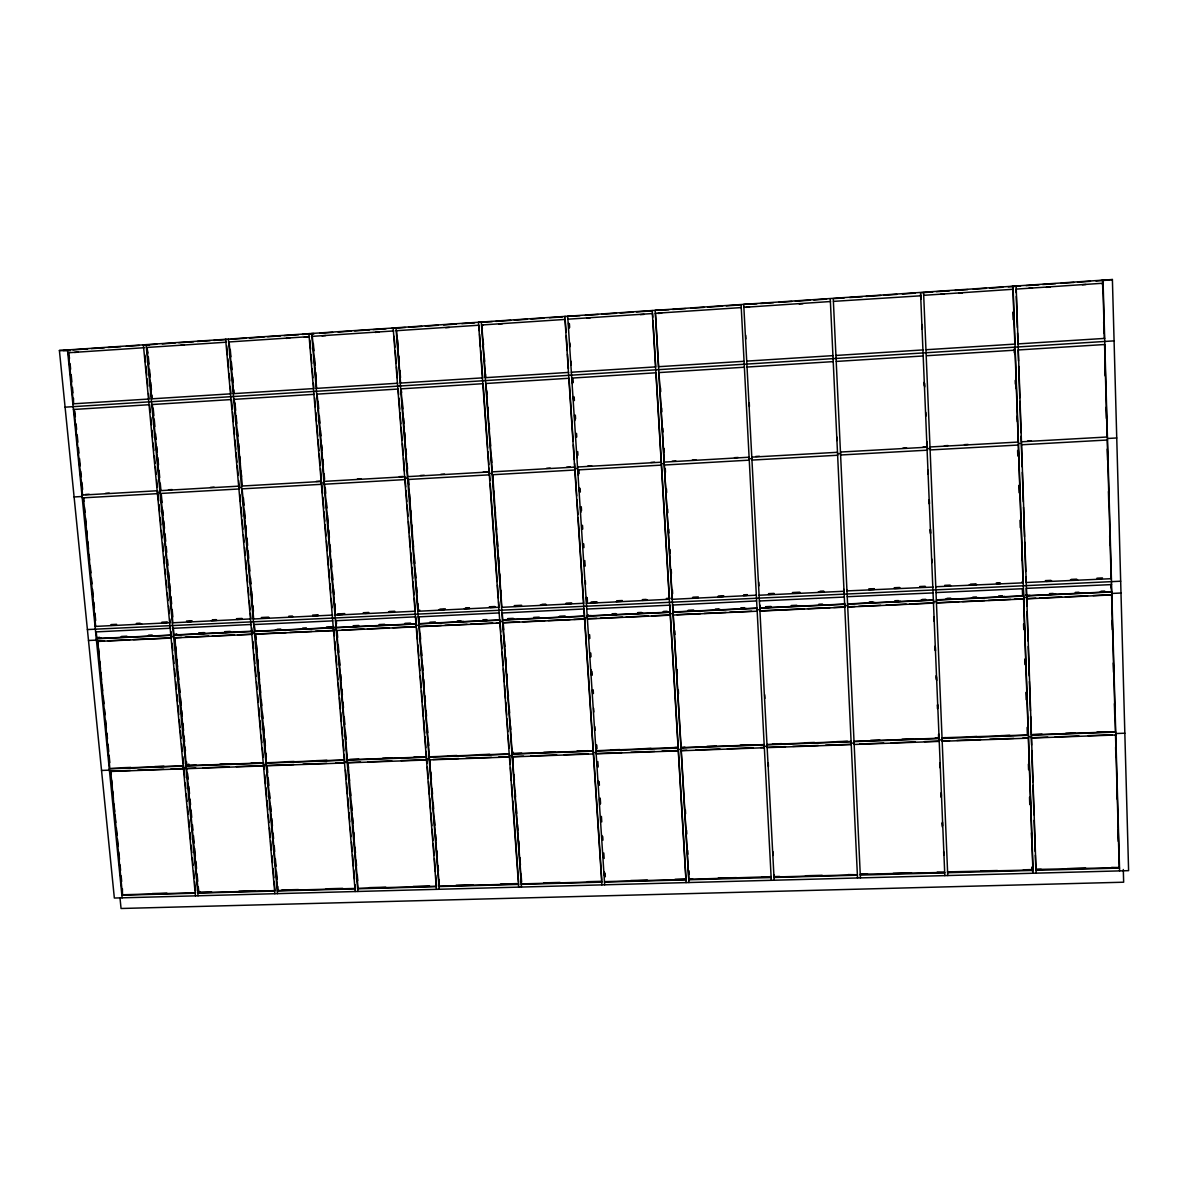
<?xml version="1.0" encoding="UTF-8"?>
<svg xmlns="http://www.w3.org/2000/svg" width="1188" height="1188" viewBox="0 0 1188 1188"><rect width="100%" height="100%" fill="white"/><g stroke="black" fill="none" stroke-linecap="round" stroke-linejoin="round"><path stroke-width="1.5" d="M760.023 606.964L759.771 608.182L844.713 604.276L844.534 603.059M762.072 876.937L771.22 876.685L688.847 879.343L692.604 878.823M830.264 298.856L857.528 877.977M764.151 744.594L681.08 747.638L684.882 747.178M596.168 750.727L678.348 747.415L674.71 747.549M673.655 610.944L672.972 612.191L756.86 608.315M518.74 883.976L439.278 886.144L439.159 880.219M513.454 752.212L511.998 754.128L593.168 751.158M587.763 618.547L596.777 618.339M588.312 614.894L587.214 616.141L670.091 612.325M587.481 602.168L586.382 603.356L669.453 599.257L661.508 465.102L577.695 469.913M266.632 765.488L277.71 890.54L277.799 886.441M199.747 891.46L197.817 893.124L274.606 891.045M435.699 875.214L436.56 886.218L358.019 888.357L347.98 762.221L348.44 767.775M111.033 774.531L110.662 770.849L122.438 894.772L122.423 888.817M418.547 616.676L419.097 623.685L419.008 618.22M188.818 764.107L185.833 766.022L263.261 763.201M923.581 292.575L947.742 875.541M419.72 610.068L417.79 611.271L499.034 607.261L498.633 601.752M920.685 295.797L833.501 301.381M344.208 754.439L344.668 759.919L266.394 762.77L255.435 633.798L255.925 639.307M254.128 624.339L255.197 631.036M173.374 628.096L174.027 634.971L252.495 631.155M263.706 762.874L186.338 765.696L174.799 637.496L175.304 642.975M176.567 633.887L173.493 635.194L251.574 631.6M183.695 765.785L109.845 768.488L97.728 641.045L98.084 644.728M1011.983 286.605L1013.052 286.204L1033.159 873.239M1015.057 286.397L1016.141 285.996L1036.129 873.15M1101.484 280.576L1103.028 280.13L1119.601 870.908M1110.81 279.952L1112.399 279.507L1128.6 870.655L114.345 898.039L59.4 350.49L1112.399 279.507M1101.573 283.635L1103.117 283.219L1016.067 289.115L1016.186 292.768M242.352 485.877L234.214 399.361M923.121 355.969L836.307 361.434M1014.181 350.222L1015.25 350.148L926.64 355.732M63.068 350.564L69.498 350.118M72.958 349.896L87.689 348.901M91.372 348.648L104.277 347.787M107.96 347.535L120.849 346.658M126.388 346.287L139.278 345.426M142.961 345.173L156.727 344.253M162.251 343.881L175.126 343.005M178.809 342.753L193.54 341.758M197.223 341.52L210.113 340.644M213.795 340.407L226.67 339.53M231.259 339.219L245.827 338.238M249.465 338.001L264.033 337.021M267.671 336.768L280.427 335.907M284.066 335.669L298.634 334.689M302.272 334.437L314.152 333.635L311.672 333.486L357.87 891.46M319.676 333.264L332.581 332.402M338.105 332.016L351.009 331.155M354.692 330.903L369.438 329.908M373.121 329.67L386.026 328.794M391.55 328.423L405.346 327.487M408.999 327.249L421.755 326.388M425.408 326.136L438.179 325.274M443.644 324.918L456.415 324.057M461.88 323.685L474.651 322.824M492.203 321.636L478.452 322.245L518.681 887.124M495.886 321.384L510.662 320.389M514.359 320.151L527.279 319.275M530.962 319.023L543.896 318.161M549.435 317.775L562.355 316.914M579.893 315.726L567.701 316.231L604.677 884.808M585.387 315.355L598.188 314.493M601.841 314.256L616.468 313.261M620.121 313.023L632.922 312.162M636.575 311.909L651.202 310.929M668.903 309.726L655.167 310.32L688.921 882.521M672.616 309.474L685.565 308.613M691.119 308.227L704.083 307.365M707.781 307.113L722.586 306.118M726.284 305.865L739.248 304.989M756.89 303.801L743.718 304.366L774.16 880.234M760.558 303.549L773.403 302.688M778.912 302.316L791.743 301.455M795.411 301.203L810.097 300.222M813.765 299.97L826.596 299.109M844.178 297.921L833.263 298.648L860.424 877.902M849.628 297.549L862.354 296.688M865.993 296.451L880.546 295.47M884.184 295.218L896.91 294.372M902.375 294L915.102 293.139M932.788 291.951L920.552 292.768L944.816 875.615M936.486 291.699L949.375 290.837M954.9 290.451L967.789 289.59M973.314 289.219L986.203 288.342M989.886 288.105L1002.776 287.229M1008.3 286.857L1020.581 286.026M1026.09 285.655L1038.965 284.793M1042.633 284.541L1055.508 283.68M1061.033 283.308L1073.893 282.432M1077.575 282.195L1090.45 281.318M1095.96 280.947L1109.25 280.056M67.761 352.791L144.208 347.713M146.362 347.505L226.373 342.189M228.645 341.981L309.548 336.59M311.909 336.382L393.733 330.932M396.198 330.724L478.942 325.215L479.328 330.665M567.894 319.186L652.539 313.543L652.761 317.226M655.345 313.305L740.97 307.603M743.881 307.35L830.516 301.529M924.205 295.292L1013.156 289.263M74.532 352.435L78.23 352.197M180.71 345.307L184.392 345.055M286.13 338.417L289.872 337.971M304.336 337.199L307.974 336.961M321.993 335.818L325.69 335.565M375.2 332.432L379.299 331.957M445.678 327.71L449.331 327.457M498.752 323.938L502.45 323.685M586.649 318.028L590.317 317.775M640.406 314.627L644.074 314.375M657.974 313.439L661.671 313.187M745.826 307.336L749.509 307.083M799.227 303.95L802.895 303.712M940.733 294.238L944.43 293.985M958.701 293.243L962.384 292.991M1028.793 288.313L1032.476 288.075M1046.42 287.348L1050.088 287.095M1082.298 284.719L1085.98 284.481M72.854 403.846L149.049 399.019L148.53 393.525M151.218 398.871L230.962 393.822L230.309 386.442M233.219 393.674L313.855 388.565L313.409 383.189M316.231 388.402L397.772 383.234M400.237 383.085L482.699 377.858L480.754 350.623M485.268 377.68L568.666 372.408M571.339 372.23L655.702 366.884L652.984 320.909M658.494 366.706L743.822 361.301M746.717 361.107L833.055 355.628M836.025 355.45L923.477 349.896M926.402 349.718L1015.042 344.089M1104.662 338.402L1017.923 343.911L1017.552 332.952M65.088 407.172L1114.077 340.867M73.418 409.489L149.584 404.692L150.282 412.013M151.752 404.559L231.467 399.539L232.284 408.746M233.724 399.391L314.345 394.312M316.706 394.164L398.218 389.025L398.633 394.505M400.683 388.877L483.115 383.679L487.689 448.039M485.684 383.516L569.052 378.259L573.151 441.194M571.725 378.096L656.043 372.78L661.345 462.191L577.516 467.018M658.835 372.601L744.134 367.241M747.029 367.047L833.337 361.612M1104.84 344.505L1018.131 349.97L1018.502 360.989M85.491 494.475L89.145 494.267M105.569 493.332L109.222 493.124M168.503 489.768L172.156 489.56M210.454 487.392L214.107 487.184M316.171 481.392L319.869 481.185M357.35 479.061L361.004 478.853M399.331 476.67L402.984 476.477M420.507 475.482L424.205 475.274M440.837 474.324L444.535 474.116M483.323 471.918L487.021 471.71M546.569 468.324L550.222 468.117M566.676 467.196L570.329 466.988M587.926 465.978L591.624 465.77M650.861 462.414L654.558 462.206M672.185 461.211L675.853 461.003M692.337 460.068L696.005 459.86M734.496 457.677L738.164 457.469M755.716 456.474L759.355 456.266M902.91 448.128L906.593 447.921M923.135 446.97L926.818 446.762M944.401 445.767L948.039 445.559M964.448 444.639L968.101 444.431M1027.62 441.045L1031.273 440.837M81.957 495.114L157.707 490.733M159.875 490.689L239.159 486.13L238.654 480.591M241.402 486.07L321.562 481.452M323.923 481.392L404.974 476.73M407.439 476.655L489.397 471.948L489.129 468.265M491.951 471.874L574.844 467.092L574.606 463.394M664.122 462.117L748.9 457.231M751.796 457.142L837.585 452.286M840.54 452.034L927.427 447.193M930.338 446.955L1018.398 442.04M1107.424 436.991L1021.264 441.802L1021.071 436.293M74.102 496.955L82.106 496.495M157.306 492.248L160.009 492.099M238.803 487.644L241.535 487.481M321.28 482.967L324.042 482.818M404.737 478.244L407.543 478.096M489.218 473.477L492.055 473.314M574.74 468.636L577.606 468.473M661.3 463.736L664.211 463.572M748.93 458.776L751.87 458.613M837.659 453.757L840.629 453.593M927.486 448.678L930.501 448.515M1018.443 443.54L1021.502 443.362M1107.468 438.491L1116.735 437.971M82.239 497.891L157.44 493.659M160.142 493.495L239.397 488.951M241.654 488.892L321.8 484.288L322.572 493.51M324.161 484.244L405.197 479.581L405.761 486.902M407.647 479.521L489.605 474.814L489.991 480.338M492.159 474.755L575.037 469.988L576.729 495.916M749.064 460.157L664.285 465.028L672.334 599.123M751.945 460.083L837.718 455.242M840.673 454.989L927.546 450.163M930.456 449.925L1018.502 445.025M1107.513 440.006L1021.353 444.787L1022.111 466.825M111.167 624.576L116.602 624.324M136.516 623.388L140.139 623.225M161.865 622.2L167.3 621.933M186.516 621.042L192.07 620.775M212.444 619.809L216.142 619.646M236.516 618.681L242.07 618.428M261.375 617.508L268.696 617.166M288.833 616.216L292.486 616.052M312.622 615.102L318.117 614.849M337.318 613.944L344.728 613.587M363.246 612.726L368.8 612.459M389.174 611.493L394.728 611.241M439.857 609.117L445.351 608.85M465.503 607.914L469.171 607.736M489.308 606.786L494.802 606.533M514.226 605.613L521.636 605.271M542.025 604.306L545.738 604.128M566.127 603.177L571.68 602.91M591.149 601.989L596.658 601.737M616.839 600.786L622.334 600.534M642.515 599.584L646.183 599.405M666.364 598.455L670.032 598.277M692.871 597.208L698.321 596.955M718.309 596.02L723.759 595.752M743.733 594.817L747.371 594.639M768.532 593.644L774.056 593.391M792.441 592.53L799.791 592.173M820.017 591.223L823.7 591.06M868.71 588.936L874.175 588.684M894.222 587.733L899.687 587.481M919.72 586.53L925.185 586.278M944.668 585.357L950.192 585.105M970.477 584.14L976.016 583.887M996.301 582.937L999.984 582.759M1045.381 580.62L1050.905 580.368M1071.175 579.402L1076.699 579.15M1096.955 578.2L1102.479 577.932M110.751 625.334L116.201 625.066M136.189 624.131L141.639 623.878M161.613 622.943L167.062 622.675M187.882 621.71L191.506 621.532M211.464 620.596L216.914 620.344M236.872 619.394L242.322 619.141M261.434 618.25L268.785 617.894M288.981 616.958L292.649 616.78M312.845 615.83L318.354 615.577M337.6 614.671L343.05 614.404M364.835 613.379L368.458 613.216M388.431 612.28L393.881 612.013M438.654 609.919L444.164 609.652M464.374 608.702L469.884 608.449M490.095 607.499L495.619 607.231M514.82 606.34L520.27 606.073M540.273 605.138L545.738 604.885M565.726 603.95L571.19 603.682M590.436 602.776L597.802 602.435M616.201 601.574L621.725 601.306M641.966 600.356L647.49 600.103M692.485 597.98L697.95 597.727M717.998 596.792L723.462 596.524M743.51 595.589L747.163 595.411M768.398 594.416L773.937 594.163M792.381 593.287L799.762 592.946M818.205 592.07L823.744 591.817M868.918 589.694L874.398 589.441M894.505 588.491L899.984 588.238M920.091 587.288L925.571 587.035M945.128 586.115L950.667 585.847M969.185 584.986L976.581 584.63M996.94 583.679L1000.638 583.501M1046.197 581.363L1051.736 581.095M1070.225 580.234L1077.605 579.878M1097.935 578.927L1101.632 578.749M95.07 626.432L170.181 622.72L169.825 619.022M172.334 622.809L250.935 618.918L250.445 613.439M253.178 619.007L332.655 615.087M335.001 615.161L415.34 611.196M501.574 607.335L583.724 603.281L578.17 518.131M672.215 599.331L756.221 595.188M759.087 595.247L844.104 591.253L843.925 590.094M847.014 590.911L933.1 587.065M935.981 586.738L1023.224 582.833L1022.125 581.719M1111.404 578.69L1026.046 582.506L1025.868 576.997M87.392 629.551L1120.67 581.214M95.619 631.912L170.701 628.229M172.854 628.318L251.425 624.457M253.668 624.546L332.714 620.864M335.462 620.745L415.785 616.81L416.32 623.804L336.427 627.487L335.862 620.522M418.221 616.884L499.435 612.904M501.975 612.993L584.095 608.969L584.555 616.052L502.732 619.824L502.242 612.77M586.753 609.043L669.676 605.182M672.542 605.048L756.533 600.935M759.399 600.994L844.371 597.044M847.282 596.703L933.337 592.901M936.218 592.56L1023.417 588.699M1111.567 584.6L1026.254 588.372L1026.506 595.693L1111.508 591.773L1111.047 584.214L1111.151 587.897M96.555 637.585L99.718 637.436L96.302 638.758L170.82 635.313M121.428 636.441L126.849 636.189M148.574 635.179L152.183 635.016M198.767 632.862L204.321 632.61M224.681 631.674L230.234 631.407M277.101 629.254L280.754 629.076M302.702 628.066L306.356 627.903M326.477 626.967L333.783 626.64M353.148 625.734L358.702 625.482M379.061 624.546L384.615 624.294M404.959 623.344L410.513 623.091M429.833 622.2L435.313 621.948M457.276 620.938L460.944 620.76M482.907 619.75L486.56 619.587M507.692 618.606L513.261 618.354M533.635 617.404L539.189 617.151M559.563 616.216L565.117 615.963M612.147 613.78L615.8 613.617M637.793 612.607L641.461 612.429M663.453 611.419L667.121 611.256M688.164 610.276L693.614 610.023M715.384 609.028L719.022 608.85M740.792 607.855L744.431 607.677M765.532 606.712L771.042 606.459M791.253 605.524L796.762 605.271M818.814 604.246L822.482 604.083M869.304 601.915L872.942 601.752M894.787 600.742L898.425 600.579M922.081 599.48L925.719 599.316M947.029 598.336L950.712 598.158M972.824 597.148L976.506 596.97M998.618 595.945L1002.301 595.782M1049.494 593.599L1053.177 593.436M1075.259 592.411L1078.942 592.248M1101.024 591.223L1104.692 591.06M97.446 638.312L101.084 638.134M121.042 637.214L126.492 636.976M148.262 635.966L151.901 635.803M174.532 634.748L178.155 634.585M198.099 633.664L205.361 633.338M225.304 632.417L230.739 632.164M275.378 630.1L282.714 629.774M302.895 628.838L306.563 628.675M326.745 627.739L334.08 627.398M353.148 626.522L358.583 626.269M380.353 625.274L385.803 625.022M405.761 624.101L411.197 623.849M430.427 622.958L435.937 622.705M456.133 621.769L463.469 621.443M483.665 620.507L487.332 620.329M508.449 619.364L513.899 619.111M533.872 618.191L539.322 617.938M559.31 617.018L564.76 616.765M587.585 615.711L591.253 615.547M611.493 614.612L617.003 614.359M637.228 613.424L642.753 613.171M662.978 612.236L668.488 611.983M687.763 611.092L695.054 610.766M715.072 609.845L720.537 609.593M740.57 608.657L746.034 608.404M765.384 607.514L770.923 607.261M791.193 606.326L798.574 605.984M818.844 605.048L824.368 604.796M869.497 602.717L874.977 602.465M895.069 601.544L900.549 601.291M920.641 600.356L926.12 600.103M945.648 599.212L953.043 598.871M971.532 598.01L978.927 597.683M999.257 596.732L1004.81 596.48M1026.313 595.485L1030.011 595.322M1050.311 594.386L1055.85 594.134M1076.165 593.198L1081.704 592.931M1100.177 592.084L1105.716 591.832M254.752 631.259L333.694 627.62M419.097 623.685L499.94 619.958M587.392 615.919L670.21 612.102L669.794 604.974M756.904 608.108L673.091 611.969L672.66 604.841M759.815 607.974L844.683 604.068M847.623 603.935L933.53 599.97M936.5 599.836L1023.477 595.827L1023.224 588.506M254.291 631.481L333.293 627.828M336.041 627.71L415.993 624.027M418.755 623.893L499.673 620.166M502.479 620.047L584.362 616.275M847.653 604.143L933.634 600.178M936.619 600.044L1023.67 596.034L1022.571 594.846M1111.775 591.966L1026.684 595.886L1025.571 594.713M88.491 640.481L96.436 640.124M170.953 636.694L173.626 636.575M251.708 632.981L254.41 632.862M333.412 629.224L336.159 629.105M416.097 625.423L418.874 625.304M499.777 621.576L502.583 621.458M584.466 617.686L587.303 617.552M670.181 613.751L673.047 613.617M756.949 609.756L759.86 609.622M844.772 605.717L847.727 605.583M933.694 601.633L936.679 601.499M1023.714 597.49L1026.744 597.356M1111.82 593.451L1120.997 593.02M97.149 641.253L104.41 640.926M108.049 640.763L129.834 639.753M133.472 639.59L171.607 637.837M174.28 637.718L181.541 637.392M185.165 637.228L208.746 636.144M212.37 635.966L234.14 634.971M237.778 634.808L252.287 634.14M254.989 634.021L286.204 632.58M289.872 632.417L311.895 631.407M315.562 631.244L333.917 630.397L334.377 635.862M342.114 630.026L363.884 629.016M367.523 628.853L389.308 627.858M392.931 627.695L414.716 626.685M441.342 625.467L419.305 626.477L429.328 756.815L509.474 753.89M445.025 625.304L467.062 624.294M470.745 624.116L492.782 623.106M496.465 622.943L500.133 622.764L500.787 632.001M519.304 621.888L502.94 622.646L512.251 753.801L593.347 750.831L584.748 618.889L573.834 619.394M522.943 621.725L544.757 620.73M548.381 620.552L570.195 619.557M600.46 618.161L622.542 617.151M626.225 616.988L648.306 615.978M651.974 615.8L670.388 614.953L678.244 747.742M676.893 614.656L700.578 613.572M704.232 613.409L726.091 612.399M729.729 612.236L751.603 611.241M759.978 610.855L804.231 608.82M807.929 608.642L830.056 607.632M833.738 607.469L844.817 606.964M847.757 606.816L855.063 606.489M858.716 606.326L880.65 605.316M886.129 605.063L906.236 604.143M909.889 603.964L933.649 602.88M936.619 602.747L958.82 601.722M962.532 601.559L984.733 600.534M988.431 600.371L1010.632 599.346M1014.329 599.183L1023.581 598.752L1028.244 734.956L941.98 737.793L945.648 737.659M1035.832 598.188L1026.595 598.618L1026.848 605.984M1039.53 598.024L1061.701 597M1065.398 596.836L1087.569 595.827M1093.109 595.559L1111.597 594.713L1115.443 731.778L1031.243 734.852L1030.605 716.438M96.57 641.49L171.087 638.075M173.76 637.941L251.826 634.362M254.529 634.244L333.531 630.62M336.263 630.486L416.201 626.833M418.978 626.7L499.881 622.987M502.687 622.854L584.555 619.111M587.392 618.978L670.27 615.176M673.136 615.042L757.023 611.196M759.934 611.063L844.846 607.172M847.787 607.038L933.753 603.088M936.738 602.955L1023.774 598.96M1026.788 598.826L1111.864 594.921M121.458 767.76L130.695 767.418M154.678 766.542L163.899 766.215M196.05 765.042L186.843 765.369L186.501 761.716M219.973 764.166L229.18 763.825M251.262 763.023L260.469 762.681M285.016 761.79L294.119 761.449M315.934 760.662L326.849 760.261M349.599 759.429L358.806 759.087M382.729 758.211L391.921 757.885M414.018 757.068L423.21 756.741M447.846 755.835L456.935 755.509M478.779 754.707L489.694 754.306M512.488 753.474L521.71 753.147M543.807 752.331L554.855 751.93M576.952 751.128L588.001 750.712M610.914 749.88L620.032 749.554M641.906 748.752L651.009 748.41M707.009 746.376L716.23 746.034M740.213 745.158L749.435 744.817M772.556 743.97L781.674 743.643M805.419 742.782L814.552 742.441M836.471 741.639L847.43 741.238M870.626 740.391L879.877 740.05M902.063 739.248L913.156 738.847M935.327 738.03L939.025 737.897L938.876 734.199M967.626 736.857L976.774 736.515M1000.593 735.654L1009.755 735.313M1032.877 734.466L1042.025 734.139M1065.799 733.263L1074.947 732.937M1096.895 732.135L1107.869 731.734M767.032 744.49L851.113 741.431M854.038 741.312L939.144 738.208M109.266 768.814L183.175 766.111M265.949 763.097L344.282 760.246M347 760.142L426.269 757.246M429.017 757.142L509.221 754.217M595.99 751.054L678.125 748.054M680.976 747.95L764.122 744.921M767.003 744.817L851.143 741.743M854.068 741.639L939.248 738.535L938.594 736.649M942.203 738.431L1028.437 735.283M1031.436 735.164L1115.71 732.09M101.529 770.448L109.4 770.151M183.308 767.463L185.967 767.374M263.38 764.552L266.067 764.463M344.401 761.612L347.119 761.508M426.373 758.627L429.12 758.523M509.325 755.598L512.102 755.509M593.258 752.553L596.079 752.45M678.214 749.465L681.066 749.361M764.196 746.331L767.077 746.227M851.217 743.168L854.142 743.064M939.307 739.961L942.262 739.857M1028.481 736.709L1031.481 736.605M1115.74 733.545L1124.828 733.204M110.113 771.175L130.413 770.433M137.793 770.166L163.647 769.23M171.027 768.963L183.947 768.488L184.808 777.62M195.812 768.057L186.59 768.384L198.322 892.693L275.052 890.614L274.235 881.422M203.178 767.79L228.957 766.854M236.323 766.587L262.103 765.651M268.458 765.414L293.941 764.493M303.029 764.166L326.7 763.305M335.788 762.978L344.891 762.637M347.609 762.548L360.499 762.072M367.864 761.805L391.802 760.944M401.009 760.602L424.948 759.741M433.189 759.444L458.672 758.508M465.963 758.241L491.461 757.32M498.737 757.053L509.667 756.667L510.201 764.047M523.507 756.162L512.444 756.563L521.487 883.902L601.885 881.719M530.873 755.895L556.682 754.959M564.048 754.692L588.001 753.816M596.346 753.519L621.873 752.583M630.991 752.256L654.692 751.395M661.998 751.128L678.407 750.534L686.025 879.432L604.677 881.645M686.783 750.222L681.259 750.43L688.847 879.343M696.019 749.895L720.002 749.019M727.398 748.752L753.237 747.816M760.617 747.549L764.3 747.415M767.181 747.311L785.461 746.643M792.767 746.376L818.354 745.455M825.66 745.188L851.247 744.252M859.711 743.955L883.753 743.079M891.163 742.812L915.206 741.936M924.457 741.594L939.263 741.06M942.203 740.956L949.539 740.688M956.875 740.421L980.694 739.56M989.856 739.218L1013.691 738.357M1022.853 738.03L1028.348 737.822L1032.877 869.987L947.4 871.888L952.954 871.725M1047.801 737.124L1031.332 737.718L1031.585 745.069M1055.122 736.857L1078.912 735.996M1088.074 735.654L1111.864 734.793M109.534 771.502L183.442 768.814M186.085 768.725L263.498 765.918M266.186 765.815L344.505 762.978M347.223 762.874L426.477 759.993M429.224 759.904L509.414 756.994M512.206 756.89L593.347 753.949M596.168 753.845L678.289 750.861M681.14 750.757L764.27 747.742M767.151 747.638L851.276 744.579M854.202 744.475L939.366 741.386M942.322 741.282L1028.541 738.149M1031.526 738.045L1115.784 734.986M152.257 893.554L166.899 893.153M211.583 891.936L198.797 892.277L198.277 886.797M238.966 891.193L255.39 890.733M281.823 890.02L298.44 889.56M326.151 888.817L342.768 888.357M369.334 887.629L385.758 887.184M413.127 886.441L429.551 885.996M456.192 885.268L472.809 884.822M500.504 884.065L517.122 883.605M543.629 882.892L560.068 882.432M587.451 881.689L602.064 881.288M630.709 880.516L647.341 880.056M675.051 879.298L686.129 879.001M718.205 878.125L736.486 877.635M774.071 876.61L779.625 876.462M805.523 875.749L822.17 875.289M848.069 874.591L857.365 874.754L774.041 877.026M867.537 874.056L860.216 874.264L944.594 872.393L937.154 872.155M893.183 873.358L911.508 872.868M980.768 870.967L997.46 870.522M1023.417 869.809L1032.684 869.557M1041.208 869.334L1035.654 869.482L1119.259 867.626L1115.517 734.659M1067.136 868.621L1085.654 868.116M1111.582 867.403L1119.259 867.626M122.438 894.772L195.678 892.767M277.71 890.54L355.331 888.431L355.019 884.733M121.889 895.188L195.188 893.198M277.279 890.97L354.96 888.862M357.647 888.787L436.248 886.649M438.981 886.575L518.488 884.407M521.25 884.332L601.722 882.149M604.514 882.075L685.936 879.863M688.758 879.773L771.146 877.546M857.409 875.2L774.012 877.457L774.19 874.932L774.324 877.68M860.29 875.111L944.698 872.824M947.638 872.735L1033.07 870.418L1031.941 867.879M1036.04 870.344L1119.527 868.072M59.4 350.49L70.3 350.698M149.361 344.743L143.377 344.832L195.441 895.856M311.375 333.828L308.88 333.665L355.182 891.535M398.054 327.977L395.975 327.799L439.189 889.263M395.233 328.17L393.154 327.992L436.456 889.337M483.174 325.185L481.526 324.992L565.206 319.409L566.052 332.209M482.967 322.26L481.318 322.052L521.443 887.05M566.052 316.661L564.805 316.424L601.9 884.882M741.104 304.871L771.294 880.308M846.851 589.961L847.044 591.104M69.528 358.271L68.384 352.806L73.478 403.801L73.522 398.322M70.077 363.736L70.627 369.186M71.161 374.651L71.889 381.927M72.438 387.392L72.988 392.857M74.814 411.241L75.364 416.691M76.077 423.968L76.626 429.417M77.175 434.882L77.903 442.159M78.438 447.609L78.987 453.059M79.522 458.523L80.249 465.8M80.799 471.25L81.348 476.7M81.883 482.165L82.611 489.441M83.799 501.351L83.427 497.683L95.649 626.225M84.348 506.845L84.897 512.34M85.447 517.849L86.175 525.185M86.724 530.68L87.273 536.174M87.823 541.683L88.551 549.005M89.1 554.514L89.649 560.008M90.199 565.518L90.927 572.839M91.476 578.348L92.025 583.843M92.575 589.352L93.303 596.673M93.852 602.182L94.401 607.677M94.951 613.171L95.679 620.507M98.456 648.41L99.198 655.776M99.747 661.3L100.475 668.681M100.846 672.363L101.574 679.729M102.123 685.253L102.688 690.777M103.237 696.317L103.965 703.682M104.514 709.206L105.064 714.731M105.613 720.255L106.356 727.635M106.905 733.159L107.455 738.684M108.004 744.208L108.747 751.588M109.103 755.271L109.845 762.637M111.583 780.056L112.311 787.436M112.682 791.119L113.424 798.499M113.974 804.024L114.701 811.404M115.073 815.087L115.815 822.452M116.365 827.991L117.092 835.357M117.463 839.055L118.191 846.42M118.741 851.945L119.483 859.325M120.033 864.849L120.582 870.388M121.131 875.912L121.681 881.451M74.027 409.459L82.566 494.995M96.198 631.689L96.881 638.535L171.339 635.09L171.027 631.66M67.478 349.94L122.141 897.831M120.033 898.366L121.057 908.493L1123.655 882.209L1123.299 869.497M147.98 353.029L146.926 347.52L151.767 398.841L151.96 395.159M148.337 356.697L149.02 364.018M149.54 369.513L150.237 376.834M150.742 382.328L151.44 389.664M153.178 408.152L153.876 415.473M154.217 419.126L154.9 426.447M155.598 433.769L156.118 439.248M156.801 446.569L157.321 452.064M157.841 457.543L158.524 464.864M159.043 470.359L159.727 477.68M160.246 483.16L160.944 490.481M161.375 495.129L162.073 502.509M162.771 509.89L163.291 515.414M163.81 520.953L164.508 528.333M165.028 533.858L165.726 541.238M166.246 546.777L166.766 552.301M167.463 559.682L167.983 565.206M168.681 572.586L169.364 579.967M169.721 583.65L170.419 591.03M170.938 596.569L171.636 603.95M172.156 609.474L172.839 616.854M175.646 646.628L176.344 653.935M176.864 659.429L177.547 666.735M178.066 672.215L178.749 679.521M179.269 685.001L179.952 692.307M180.472 697.787L181.155 705.093M181.675 710.572L182.195 716.052M182.878 723.358L183.576 730.665M184.081 736.144L184.6 741.624M185.12 747.104L185.462 750.757M187.615 773.551L188.135 779.031M188.818 786.337L189.501 793.643M190.021 799.123L190.54 804.603M191.06 810.082L191.743 817.389M192.426 824.695L192.946 830.174M193.466 835.654L194.149 842.96M194.669 848.44L195.352 855.746M195.872 861.226L196.555 868.532M197.074 874.012L197.772 881.318M152.302 404.529L160.41 490.585M160.677 493.391L172.854 622.586M146.094 344.639L198.069 895.782M144.891 355.034L145.589 362.37M145.931 366.038L146.792 375.2M147.149 378.853L147.832 386.189M150.802 417.508L151.485 424.829M152.005 430.323L152.703 437.644M153.222 443.139L153.905 450.46M154.425 455.954L155.123 463.275M155.465 466.943L156.163 474.264M156.668 479.759L157.365 487.08M157.974 493.54L158.672 500.92M159.029 504.618L159.727 511.998M160.246 517.537L160.944 524.918M161.464 530.457L162.162 537.837M162.682 543.361L163.38 550.757M163.899 556.281L164.597 563.661M165.117 569.201L165.652 574.74M166.172 580.279L166.869 587.659M167.389 593.198L168.087 600.579M168.607 606.118L169.305 613.498M172.126 643.332L172.809 650.638M173.329 656.118L174.027 663.439M174.547 668.918L175.23 676.224M175.75 681.704L176.433 689.025M176.953 694.505L177.651 701.811M177.992 705.479L178.853 714.612M179.373 720.091L180.071 727.412M180.413 731.066L181.096 738.372M181.615 743.851L182.313 751.172M182.833 756.652L183.516 763.958M185.328 783.115L185.848 788.594M186.368 794.074L187.051 801.38M187.57 806.875L188.268 814.181M188.773 819.661L189.471 826.967M189.991 832.461L190.674 839.768M191.194 845.247L191.892 852.568M192.411 858.048L193.095 865.354M193.614 870.834L194.297 878.155M194.654 881.808L195.515 890.941M225.631 339.278L274.844 893.703M230.264 349.391L230.918 356.756M231.408 362.295L232.061 369.661M232.714 377.042L233.204 382.566M233.858 389.931L233.709 393.644L229.136 341.996M235.016 403.014L235.669 410.38M236.16 415.904L236.813 423.27M237.452 430.635L237.942 436.159M238.595 443.525L239.248 450.891M239.738 456.415L240.392 463.78M241.045 471.146L241.535 476.67M243.406 497.831L244.06 505.152M244.535 510.647L245.188 517.968M245.842 525.274L246.317 530.769M246.97 538.09L247.624 545.411M248.099 550.89L248.752 558.212M249.406 565.533L249.881 571.027M250.534 578.333L251.024 583.828M251.663 591.149L252.316 598.47M252.955 605.776L253.445 611.271M256.415 644.832L257.068 652.182M257.722 659.533L258.212 665.042M258.865 672.393L259.504 679.744M259.994 685.253L260.647 692.619M261.301 699.97L261.791 705.479M262.444 712.83L262.919 718.339M263.573 725.69L264.226 733.041M264.716 738.565L265.37 745.916M266.023 753.266L266.335 756.934M267.062 765.161L267.716 772.512M268.206 778.021L268.859 785.372M269.513 792.723L270.003 798.247M270.641 805.583L271.131 811.107M271.785 818.458L272.438 825.809M273.092 833.159L273.582 838.669M274.22 846.019L274.71 851.529M275.364 858.879L276.017 866.23M276.507 871.74L277.16 879.09M242.129 488.788L253.638 618.8M228.393 339.1L277.517 893.628M226.7 345.871L227.517 355.093M227.858 358.776L228.675 367.998M229.165 373.537L229.819 380.917M232.61 412.429L233.427 421.636M233.917 427.175L234.571 434.541M235.061 440.065L235.877 449.272M236.204 452.97L237.021 462.177M237.348 465.859L238.164 475.066M239.887 494.431L240.54 501.767M241.03 507.246L241.832 516.409M242.159 520.062L242.976 529.224M243.466 534.719L244.119 542.04M244.594 547.534L245.248 554.855M245.738 560.335L246.555 569.498M247.045 574.992L247.683 582.313M248.173 587.808L248.827 595.129M249.317 600.623L250.119 609.771M251.737 627.917L252.034 631.377M252.94 641.505L253.593 648.856M254.084 654.365L254.9 663.572M255.227 667.24L256.044 676.432M256.534 681.957L257.187 689.307M257.677 694.832L258.331 702.182M258.821 707.706L259.637 716.899M259.964 720.567L260.766 729.774M261.256 735.283L261.909 742.634M262.399 748.158L263.216 757.35M263.944 765.577L264.271 769.26M264.761 774.769L265.577 783.976M265.904 787.644L266.721 796.836M267.048 800.519L267.864 809.711M268.354 815.22L269.008 822.586M269.498 828.095L270.315 837.288M270.641 840.97L271.458 850.163M271.948 855.672L272.601 863.037M273.092 868.547L273.908 877.739M313.35 343.599L313.944 350.757M314.538 357.915L315.117 365.087M315.711 372.245L316.305 379.418M318.132 401.366L318.726 408.627M319.334 415.889L319.928 423.136M320.522 430.398L320.983 435.848M321.725 444.921L322.186 450.356M322.928 459.429L323.374 464.864M324.131 473.938L324.576 479.388M325.274 487.719L325.735 493.243M326.492 502.45L326.952 507.974M327.561 515.34L328.17 522.705M328.779 530.071L329.388 537.422M329.997 544.787L330.606 552.153M331.214 559.518L331.823 566.884M332.432 574.25L332.892 579.774M333.65 588.981L334.11 594.505M334.868 603.712L335.328 609.221M336.249 620.314L336.531 623.804M337.199 631.897L337.659 637.451M338.268 644.846L338.877 652.242M339.501 659.637L339.961 665.191M340.718 674.428L341.179 679.981M341.936 689.233L342.396 694.772M343.02 702.167L343.481 707.721M344.238 716.958L344.847 724.353M345.456 731.763L346.079 739.159M349.049 775.17L349.51 780.709M350.282 789.946L350.742 795.5M351.351 802.895L351.96 810.29M352.569 817.686L353.029 823.225M353.801 832.476L354.247 838.015M355.019 847.267L355.479 852.806M356.088 860.201L356.548 865.755M357.306 874.992L357.766 880.546M312.34 336.412L316.647 388.387M317.122 394.134L324.339 481.303M324.562 484.14L335.387 614.953M336.664 630.279L347.386 759.815L426.581 756.919L426.165 751.41M309.845 340.184L310.588 349.138M311.033 354.514L311.776 363.469M312.221 368.844L312.964 377.814M314.642 397.95L315.399 407.024M315.845 412.474L316.602 421.547M316.899 425.17L317.805 436.07M318.102 439.694L319.008 450.594M319.305 454.217L320.211 465.117M320.508 468.74L321.413 479.64M322.869 497.193L323.789 508.241M324.101 511.924L324.859 521.131M325.17 524.814L326.076 535.877M326.537 541.401L327.309 550.608M327.769 556.133L328.527 565.34M328.838 569.037L329.596 578.244M330.056 583.768L330.813 592.975M331.274 598.5L332.046 607.721M334.838 641.342L335.595 650.46M336.041 655.939L336.798 665.057M337.095 668.71L338.016 679.655M338.313 683.293L339.219 694.238M339.53 697.891L340.436 708.835M340.733 712.488L341.491 721.606M341.951 727.071L342.708 736.204M343.005 739.842L343.911 750.786M345.515 770.047L346.272 779.298M346.584 782.996L347.505 794.089M347.817 797.787L348.737 808.894M349.034 812.592L349.807 821.829M350.267 827.383L351.039 836.634M351.5 842.188L352.257 851.425M352.569 855.137L353.489 866.23M353.801 869.928L354.559 879.179M394.149 336.353L394.98 347.163M395.262 350.772L396.243 363.409M396.51 367.003L397.356 377.829M398.916 398.158L399.762 409.132M400.044 412.785L400.891 423.745M401.173 427.398L402.153 440.184M402.435 443.837L403.281 454.796M403.564 458.449L404.559 471.25M406.044 490.555L406.89 501.514M407.172 505.182L408.019 516.141M408.434 521.621L409.281 532.595M409.563 536.248L410.409 547.223M410.84 552.702L411.687 563.676M411.969 567.329L412.815 578.289M413.097 581.957L414.077 594.743M414.36 598.396L415.206 609.37M416.676 628.437L417.523 639.456M417.953 644.965L418.8 655.969M419.082 659.652L419.928 670.656M420.359 676.165L421.205 687.169M421.488 690.852L422.334 701.856M422.616 705.524L423.463 716.542M423.76 720.21L424.74 733.055M425.022 736.738L425.883 747.742M426.789 759.667L427.071 763.335M427.368 767.003L428.215 778.006M428.497 781.674L429.477 794.52M429.759 798.188L430.62 809.191M430.902 812.859L431.883 825.69M432.165 829.358L433.026 840.361M433.308 844.029L434.155 855.033M434.437 858.701L435.417 871.547M397.594 339.783L398.143 347M398.841 356.014L399.257 361.419M399.955 370.433L400.505 377.636M401.648 392.486L401.024 388.847L407.766 476.566M402.346 401.618L402.91 408.91M403.608 418.042L404.039 423.522M404.737 432.655L405.153 438.134M405.999 449.079L406.415 454.559M407.128 463.691L407.543 469.171M408.746 484.808L408.33 479.328L418.117 611.063M409.444 493.941L410.009 501.247M410.721 510.38L411.137 515.874M411.835 525.007L412.399 532.313M413.097 541.446L413.528 546.926M414.226 556.058L414.79 563.364M415.488 572.497L415.919 577.977M416.617 587.11L417.033 592.604M417.879 603.563L418.295 609.043M420.196 633.605L420.611 639.099M421.458 650.118L421.889 655.613M422.586 664.79L423.017 670.284M423.715 679.462L424.279 686.798M424.992 695.975L425.408 701.469M426.106 710.647L426.537 716.141M427.383 727.16L427.799 732.654M428.512 741.832L428.794 745.5M429.848 759.251L430.13 762.919M430.843 772.081L431.407 779.417M432.105 788.58L432.536 794.074M433.234 803.236L433.65 808.731M434.496 819.735L434.927 825.229M435.625 834.392L436.055 839.901M436.902 850.89L437.318 856.4M438.03 865.562L438.446 871.056M396.554 330.754L400.579 383.056M429.536 759.563L439.278 886.144M482.076 325.052L482.343 328.675M483.115 339.56L483.501 345.01M484.392 357.707L484.659 361.33M485.565 374.042L485.55 377.68L481.808 325.022M486.753 390.837L487.006 394.505M487.926 407.38L488.179 411.048M489.1 423.908L489.486 429.432M490.273 440.451L490.659 445.96M491.446 456.994L491.832 462.503M493.079 480.086L492.693 474.561L501.841 607.127M493.866 491.104L494.267 496.629M495.04 507.662L495.441 513.171M496.213 524.205L496.614 529.714M497.401 540.748L497.787 546.272M498.574 557.291L498.96 562.815M499.747 573.849L500.133 579.358M500.92 590.391L501.306 595.901M503.326 624.279L503.712 629.818M504.499 640.881L504.9 646.421M505.687 657.499L506.073 663.038M506.86 674.116L507.246 679.64M508.167 692.574L508.434 696.257M509.355 709.177L509.607 712.874M510.528 725.794L510.795 729.477M512.815 758.078L513.216 763.617M514.003 774.68L514.389 780.219M515.176 791.282L515.577 796.806M516.349 807.87L516.75 813.409M517.537 824.472L517.923 829.996M518.711 841.074L519.23 848.44M519.884 857.662L520.418 865.042M521.072 874.264L521.591 881.645M485.951 383.501L492.233 471.785M479.596 334.288L480.501 347M487.956 451.707L488.877 464.582M490.258 484.021L497.193 581.511M497.46 585.194L498.381 598.069M501.054 635.699L501.975 648.633M502.242 652.316L503.163 665.25M503.43 668.948L504.351 681.867M504.603 685.565L505.524 698.485M505.791 702.182L506.712 715.117M506.979 718.799L507.9 731.734M508.152 735.431L509.073 748.351M510.454 767.73L511.375 780.65M511.642 784.332L512.563 797.252M512.815 800.95L518.607 882.135M569.408 323.804L569.646 327.457M572.972 378.749L573.21 382.388M574.16 396.955L574.398 400.594M575.334 415.161L575.571 418.8M576.522 433.368L576.759 437.006M577.71 451.559L577.947 455.212M578.883 469.795L579.135 473.507M580.086 488.327L580.338 492.025M581.288 506.845L581.541 510.543M582.491 525.363L582.744 529.061M583.694 543.881L583.947 547.579M584.778 560.543L585.149 566.112M587.184 597.594L587.436 601.291M589.604 634.689L589.842 638.372M590.792 653.073L591.03 656.756M591.995 671.472L592.233 675.14M593.183 689.857L593.421 693.54M596.762 745.024L597 748.707M597.831 761.523L598.188 767.003M599.138 781.645L599.376 785.298M600.207 798.113L600.564 803.593M601.41 816.408L601.767 821.888M602.717 836.53L602.955 840.183M603.786 852.999L604.143 858.479M605.093 873.121L605.331 876.774M568.547 322.913L568.904 328.393M569.854 342.99L570.091 346.644M571.042 361.256L571.279 364.909M572.126 378.066L572.497 383.62M573.329 396.569L573.581 400.267M574.532 415.058L574.903 420.611M575.735 433.561L575.987 437.258M576.937 452.049L577.309 457.603M578.096 469.735L578.452 475.289M579.299 488.238L579.536 491.951M580.501 506.741L580.858 512.295M581.704 525.245L581.942 528.942M582.907 543.748L583.145 547.445M584.11 562.251L584.348 565.948M585.313 580.754L585.55 584.451M586.397 597.401L586.753 602.955M588.832 635.031L589.07 638.699M590.035 653.341L590.273 657.009M591.104 669.824L591.461 675.319M592.411 689.976L592.649 693.644M593.599 708.286L593.837 711.954M594.787 726.611L595.025 730.264M595.99 744.921L596.228 748.589M597.119 762.34L597.356 765.993M598.307 780.62L598.544 784.288M599.495 798.915L599.851 804.41M600.683 817.21L600.92 820.863M601.871 835.491L602.108 839.159M603.059 853.786L603.296 857.439M604.246 872.066L604.484 875.734M566.29 335.862L567.24 350.475M567.478 354.128L568.428 368.755M573.388 444.891L574.368 459.697M576.967 499.613L577.932 514.419M593.54 753.623L601.767 879.892M660.513 387.956L660.721 391.609M661.701 408.108L661.909 411.776M662.889 428.259L663.097 431.927M664.077 448.411L664.285 452.079M665.265 468.592L665.473 472.275M666.453 488.817L666.676 492.5M667.641 509.043L667.864 512.726M668.844 529.269L669.052 532.952M670.032 549.509L670.24 553.177M671.22 569.735L671.443 573.418M672.408 589.961L672.631 593.644M674.829 630.873L675.036 634.57M677.115 669.735L677.338 673.433M678.318 690.094L678.526 693.792M685.387 810.038L685.595 813.721M686.575 830.293L686.798 833.961M687.763 850.534L687.986 854.217M688.966 870.789L689.174 874.472M655.479 313.35L658.627 366.691M658.969 372.601L664.241 462.028M673.254 614.835L681.08 747.638M652.227 310.528L686.085 882.61M745.678 335.268L745.856 338.877M749.242 402.806L749.435 406.504M758.716 582.135L758.909 585.847M759.934 605.123L760.097 608.39M764.656 694.728L764.864 698.396M768.265 762.845L768.458 766.557M772.957 851.751L773.15 855.464M836.738 436.917L836.916 440.57M843.881 589.307L844.059 592.99M921.071 295.56L921.22 299.183M922.244 324.547L922.393 328.17M924.62 383.264L924.769 386.917M925.808 412.429L925.957 416.067M926.996 441.58L927.145 445.233M928.17 470.329L928.318 474.027M929.358 499.881L929.521 503.578M930.56 529.432L930.709 533.13M931.763 558.984L931.912 562.681M934.139 617.493L934.288 621.205M935.342 647.133L935.491 650.831M936.545 676.774L936.693 680.472M937.674 704.558L937.822 708.256M940.05 762.919L940.198 766.616M941.252 792.5L941.401 796.183M942.455 822.066L942.604 825.764M943.643 851.633L943.807 855.33M920.626 294.594L920.774 298.247M921.888 325.601L922.037 329.254M924.19 382.284L924.338 385.952M926.655 442.753L926.803 446.421M927.783 470.448L927.932 474.146M928.986 500.044L929.135 503.742M930.189 529.64L930.338 533.338M933.738 616.943L933.887 620.611M934.926 646.302L935.075 649.985M936.114 675.675L936.263 679.343M937.317 705.033L937.466 708.701M938.505 734.392L938.654 738.075M939.708 763.958L939.856 767.656M940.911 793.554L941.059 797.252M942.114 823.135L942.262 826.833M1016.304 296.421L1017.359 327.472M1018.695 366.498L1019.764 397.728M1019.883 401.396L1020.952 432.61M1022.304 472.334L1023.299 501.707M1023.492 507.217L1024.487 536.59M1024.68 542.099L1025.675 571.487M1027.041 611.508L1028.036 640.956M1028.229 646.48L1029.239 675.942M1029.417 681.466L1030.427 710.914M1031.778 750.564L1032.832 781.778M1032.966 785.446L1033.961 814.82M1034.154 820.329L1035.208 851.544M1035.342 855.212L1035.832 869.898M1012.978 289.323L1014.849 344.104M1015.057 350.163L1018.205 441.966M1018.309 444.965L1023.031 582.64M1013.557 311.286L1013.795 318.577M1014.879 350.178L1015.012 353.846M1015.948 381.363L1016.2 388.699M1017.151 416.216L1017.344 421.725M1018.324 450.386L1018.502 455.895M1019.512 485.239L1019.764 492.575M1020.715 520.092L1020.967 527.427M1021.903 554.945L1022.096 560.439M1023.106 590.139L1023.299 595.634M1024.279 624.294L1024.472 629.818M1025.482 659.236L1025.675 664.76M1026.61 692.352L1026.863 699.702M1027.813 727.294L1028.065 734.644M1029.046 763.186L1029.224 768.695M1030.234 798.039L1030.427 803.534M1031.436 832.877L1031.615 838.386M1012.874 312.325L1013.126 319.661M1014.136 349.049L1014.255 352.747M1015.205 380.412L1015.339 384.095M1017.611 450.475L1017.804 455.984M1018.814 485.387L1019.066 492.753M1020.017 520.314L1020.269 527.665M1022.393 589.634L1022.616 596.302M1023.566 624.012L1023.759 629.551M1024.784 659.102L1024.962 664.641M1025.912 692.352L1026.18 699.732M1027.13 727.442L1027.382 734.823M1028.392 764.196L1028.57 769.705M1029.521 797.252L1029.773 804.588M1031.912 867.002L1032.045 870.685M1102.85 283.293L1104.395 338.432M1104.573 344.52L1107.157 436.932M1107.246 439.931L1111.136 578.497M1102.598 283.353L1102.85 292.545M1103.682 321.918L1103.979 332.937M1104.885 364.85L1105.196 375.928M1106.073 407.321L1106.384 418.399M1107.246 449.094L1107.558 460.172M1108.434 491.565L1108.746 502.628M1109.681 535.862L1109.948 545.099M1112.057 620.433L1112.324 629.685M1113.26 662.993L1113.512 672.245M1114.403 703.697L1114.715 714.805M1115.621 747.267L1115.888 756.489M1116.765 787.867L1117.076 798.93M1117.953 830.308L1118.264 841.371"/></g></svg>
